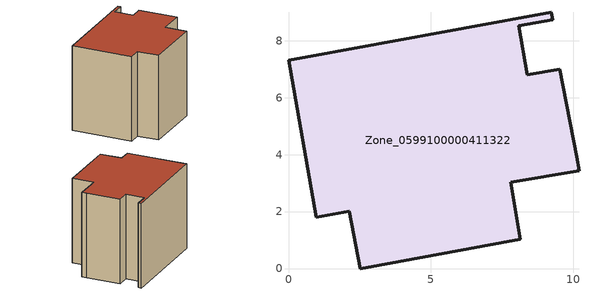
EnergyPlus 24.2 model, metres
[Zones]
Zone_0599100000411322
 floor ground (C_G): 2.14,2.01 0.97,1.8 0,7.3 9.22,8.99 9.27,8.72 8.08,8.52 8.38,6.79 9.52,6.99 10.11,3.92 10.2,3.43 7.8,3.04 8.13,1.02 2.51,0 z0
 wall outside (C_F): 8.38,6.79 8.08,8.52 9.27,8.72 9.22,8.99 0,7.3 0.97,1.8 2.14,2.01 2.51,0 8.13,1.02 7.8,3.04 10.2,3.43 10.11,3.92 9.52,6.99 8.38,6.79 z0:7.9
 roof outside (C_R): 10.2,3.43 10.11,3.92 9.52,6.99 8.38,6.79 8.08,8.52 9.27,8.72 9.22,8.99 0,7.3 0.97,1.8 2.14,2.01 2.51,0 8.13,1.02 7.8,3.04 z7.9
[BUILDING]
Pand.0599100000411322: North Axis=0; Terrain=City; Loads Convergence Tolerance Value=0.04; Temperature Convergence Tolerance Value=0.4; Solar Distribution=FullExterior; Maximum Number of Warmup Days=25; Minimum Number of Warmup Days=1
[Site:Location]
Rotterdam.The.Hague.AP_ZH_NLD Design_Conditions: Latitude=51.96; Longitude=4.45; Time Zone=1; Elevation=-4.5
[SITE:GROUNDTEMPERATURE:BUILDINGSURFACE]
18, 18, 18, 18, 18, 18, 18, 18, 18, 18, 18, 18
[MATERIAL] Thermal Absorptance=0.9; Solar Absorptance=0.7; Visible Absorptance=0.7
Name | Roughness | Thickness | Conductivity | Density | Specific Heat
G.TC.1992-2005 | MediumSmooth | 0.15 | 0.06 | 540 | 1210
F.TC.1992-2005 | Rough | 0.3 | 0.12 | 1920 | 840
R.TC.1992-2005 | MediumRough | 0.2 | 0.08 | 1500 | 1000
[CONSTRUCTION]
C_G: G.TC.1992-2005
C_F: F.TC.1992-2005
C_R: R.TC.1992-2005
[ZONE]
Zone_0599100000411322: Type=1; Multiplier=1; Ceiling Height=Autocalculate; Volume=Autocalculate; Floor Area=autocalculate; Part of Total Floor Area=Yes
[ZONEINFILTRATION:DESIGNFLOWRATE]
Infil_Zone_0599100000411322: Zone or ZoneList or Space or SpaceList=Zone_0599100000411322; Schedule=AlwaysOn; Design Flow Rate Calculation Method=Flow/Area; Flow Rate per Floor Area=0.0015; Constant Term Coefficient=1; Temperature Term Coefficient=0; Velocity Term Coefficient=0; Velocity Squared Term Coefficient=0
[HVACTEMPLATE:ZONE:IDEALLOADSAIRSYSTEM]
Zone_0599100000411322: Maximum Heating Supply Air Temperature=50; Minimum Cooling Supply Air Temperature=13; Maximum Heating Supply Air Humidity Ratio=0.0156; Minimum Cooling Supply Air Humidity Ratio=0.0077; Heating Limit=NoLimit; Cooling Limit=NoLimit; Dehumidification Control Type=ConstantSensibleHeatRatio; Cooling Sensible Heat Ratio=0.7; Dehumidification Setpoint=60; Humidification Control Type=None; Humidification Setpoint=30; Outdoor Air Method=None; Outdoor Air Flow Rate per Person=0.00944; Outdoor Air Flow Rate per Zone Floor Area=0; Outdoor Air Flow Rate per Zone=0; Demand Controlled Ventilation Type=None; Outdoor Air Economizer Type=NoEconomizer; Heat Recovery Type=None; Sensible Heat Recovery Effectiveness=0.7; Latent Heat Recovery Effectiveness=0.65
[ZONECONTROL:THERMOSTAT]
ThermostatControl_Zone_0599100000411322: Zone or ZoneList=Zone_0599100000411322; Control Type Schedule=DualSetpointControlType; Control 1=Thermostat_Zone_0599100000411322; Temperature Difference Between Cutout And Setpoint=0
[THERMOSTATSETPOINT:DUALSETPOINT]
Thermostat_Zone_0599100000411322: Heating Setpoint Temperature Schedule=HeatingSetpoint_Zone_0599100000411322; Cooling Setpoint Temperature Schedule=CoolingSetpoint_Zone_0599100000411322
[SCHEDULE:COMPACT]
HeatingSetpoint_Zone_0599100000411322: Through: 12/31, For: AllDays, Until: 24:00, 21
CoolingSetpoint_Zone_0599100000411322: Through: 12/31, For: AllDays, Until: 24:00, 24
DualSetpointControlType: Through: 12/31, For: AllDays, Until: 24:00, 4
AlwaysOn: Through: 12/31, For: AllDays, Until: 24:00, 1
